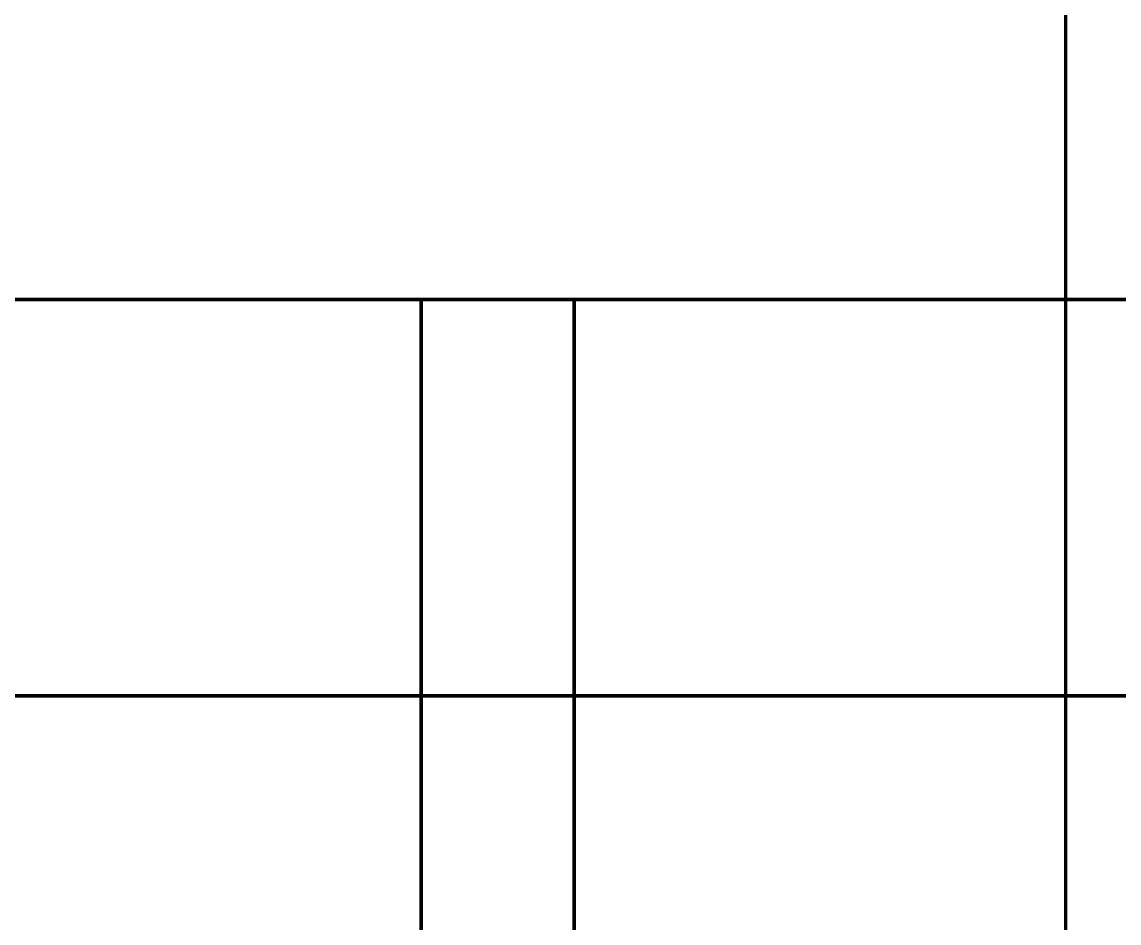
# Model space of a CAD drawing. Extents: x 0 to 1153, y 0 to 816.
# Drawn here: x 534.35 to 538.98, y 628.972 to 632.774 of the extents above; entities that cross this region are included whole.
import ezdxf

# ---------------------------------------------------------------- set-up
doc = ezdxf.new("R2010")
doc.units = 0
doc.header["$MEASUREMENT"] = 0
doc.layers.add('Arch', color=7, linetype='Continuous')

msp = doc.modelspace()

# ---------------------------------------------------------------- linework, layer by layer
at = {"layer": 'Arch', "color": 11, "linetype": 'Continuous', "lineweight": 211}
msp.add_line((538.7551, 361.7701), (538.7551, 717.3913), dxfattribs=at)
for points in [[(628.4912, 631.6027), (494.8343, 631.6027), (628.4912, 631.6027), (536.6808, 631.6027), (536.6808, 592.0951), (536.6808, 631.6027), (536.0353, 631.6027), (536.0353, 572.5901), (536.0353, 631.6027), (536.6808, 631.6027), (536.6808, 572.5901), (628.4912, 572.5901)], [(628.4912, 631.6027), (536.6808, 631.6027), (536.6808, 572.5901), (628.4912, 572.5901)]]:
    msp.add_lwpolyline(points, dxfattribs=at)
for points in [[(496.3265, 631.6027), (496.3265, 572.5901), (536.0353, 572.5901), (536.0353, 631.6027), (496.3265, 631.6027), (494.8343, 631.6027), (494.8343, 572.5901), (494.8343, 631.6027), (496.3265, 631.6027), (496.3265, 572.5901)], [(565.531, 592.0951), (565.531, 631.6027), (536.6808, 631.6027), (536.6808, 592.0951), (565.531, 592.0951), (565.531, 631.6027), (566.1765, 631.6027), (566.1765, 591.4496), (566.1765, 631.6027), (565.531, 631.6027), (536.6808, 631.6027), (536.6808, 592.0951), (565.531, 592.0951), (565.531, 631.6027), (565.531, 592.0951), (536.6808, 592.0951)], [(497.0674, 629.9306), (676.0527, 629.9306), (497.0674, 629.9306), (495.5857, 629.9306)]]:
    msp.add_lwpolyline(points, close=True, dxfattribs=at)

doc.saveas('drawing.dxf')
